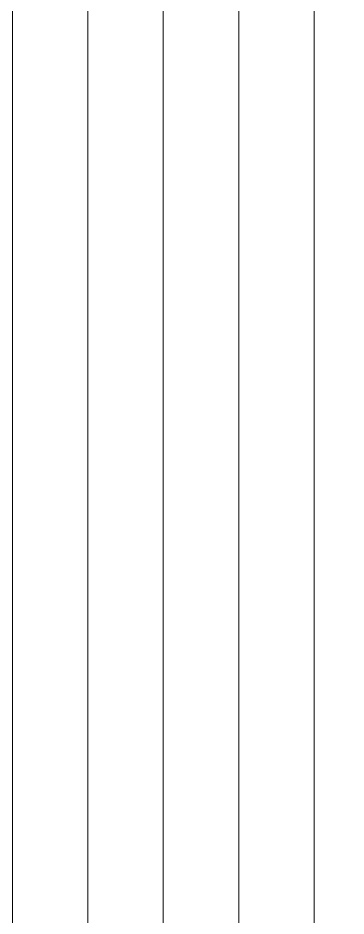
# Model space of a CAD drawing. Header units: metres. Extents: x 678805 to 1359287, y 2747329 to 5497370.
# Drawn here: x 679728.418 to 679728.961, y 2748701.807 to 2748703.293 of the extents above; entities that cross this region are included whole.
import ezdxf

# ---------------------------------------------------------------- set-up
doc = ezdxf.new("R2010")
doc.units = ezdxf.units.M
doc.linetypes.add('XREF_MON_SFT_TREES$0$HIDDEN', pattern=[0.375, 0.25, -0.125])
for name, color, linetype in [('00_XREF_MON_HSC_PAVEMENT', 7, 'Continuous'), ('00_XREF_TWQ_BUILDINGS', 7, 'Continuous'), ('00_XREF_TWQ_SFT_TREES', 7, 'Continuous'), ('XREF_MON_BUILDINGS$0$00-Modulos DEFINIDOS', 7, 'Continuous'), ('XREF_MON_SFT_TREES$0$SL_TREE_CANOPY', 251, 'XREF_MON_SFT_TREES$0$HIDDEN')]:
    doc.layers.add(name, color=color, linetype=linetype)
doc.layers.add('XREF_MON_BUILDINGS$0$0-WIPEOUTS', color=7, linetype='Continuous', true_color=0xffffff)
doc.layers.add('XREF_MON_SFT_TREES$0$SL_TREE_ALBIZIA_LEBBECK', color=7, linetype='Continuous', true_color=0xa3a300)
doc.layers.add('XREF_MON_HSC_PAVEMENT$0$03-TR-Pavement_02_Sealed Gravel', color=7, linetype='Continuous', lineweight=5, true_color=0x38321e)
doc.layers.get('XREF_MON_SFT_TREES$0$SL_TREE_ALBIZIA_LEBBECK').off()

# ---------------------------------------------------------------- blocks, each defined once
blk = doc.blocks.new('XREF_MON_BUILDINGS$0$A$C35545478')
at = {"linetype": 'Continuous'}
blk.add_wipeout([(-4.800000000106621, -4.199999992473777), (-2.4024369727026818, -4.20009048098393), (-2.400027391914492, -4.800090480986113), (-4.799999998249561, -4.799999998251692)], dxfattribs=at).dxf.layer = 'XREF_MON_BUILDINGS$0$0-WIPEOUTS'
blk = doc.blocks.new('XREF_MON_BUILDINGS')
at = {"layer": 'XREF_MON_BUILDINGS$0$00-Modulos DEFINIDOS', "rotation": 115.3042225096491}
blk.add_blockref('XREF_MON_BUILDINGS$0$A$C35545478', (679722.2632983262, 2748703.306513396), dxfattribs=at)
blk = doc.blocks.new('XREF_MON_SFT_TREES$0$Albizia_lebbeck')
at = {"layer": 'XREF_MON_SFT_TREES$0$SL_TREE_CANOPY', "linetype": 'XREF_MON_SFT_TREES$0$HIDDEN'}
blk.add_circle((2.328306436538696e-10, 0), 5, dxfattribs=at)
blk = doc.blocks.new('XREF_MON_SFT_TREES')
at = {"layer": 'XREF_MON_SFT_TREES$0$SL_TREE_ALBIZIA_LEBBECK', "rotation": 25.44812939262281}
blk.add_blockref('XREF_MON_SFT_TREES$0$Albizia_lebbeck', (679729.970230404, 2748700.164734914), dxfattribs=at)
blk = doc.blocks.new('XREF_MON_HSC_PAVEMENT')
at = {"layer": 'XREF_MON_HSC_PAVEMENT$0$03-TR-Pavement_02_Sealed Gravel', "linetype": 'Continuous'}
h = blk.add_hatch(dxfattribs=at)
h.set_pattern_fill('ANSI31', color=256, scale=0.0393, angle=45)
h.set_pattern_definition([(90, (652974.1167151183, 2717198.732228751), (-0.1247775, 0), [])])
h.paths.add_polyline_path([(679722.2632983257, 2748703.306513397), (679726.6027472288, 2748705.358142802), (679728.6543766476, 2748701.018693906), (679724.3149277311, 2748698.967064495)])
h.paths.add_polyline_path([(679741.597745589, 2748685.371755096), (679727.6744771745, 2748707.71271276), (679672.4123226875, 2748689.461559886), (679674.3329457596, 2748683.62406591)])

msp = doc.modelspace()

# ---------------------------------------------------------------- block references
at = {"layer": '00_XREF_MON_HSC_PAVEMENT'}
msp.add_blockref('XREF_MON_HSC_PAVEMENT', (0, 0), dxfattribs=at)

# ---------------------------------------------------------------- next in the draw order: block references
at = {"layer": '00_XREF_TWQ_BUILDINGS'}
msp.add_blockref('XREF_MON_BUILDINGS', (0, 0), dxfattribs=at)

# ---------------------------------------------------------------- next in the draw order: block references
msp.add_blockref('XREF_MON_BUILDINGS', (0, 0))

# ---------------------------------------------------------------- next in the draw order: block references
at = {"layer": '00_XREF_TWQ_SFT_TREES'}
msp.add_blockref('XREF_MON_SFT_TREES', (0, 0), dxfattribs=at)

doc.saveas('drawing.dxf')
